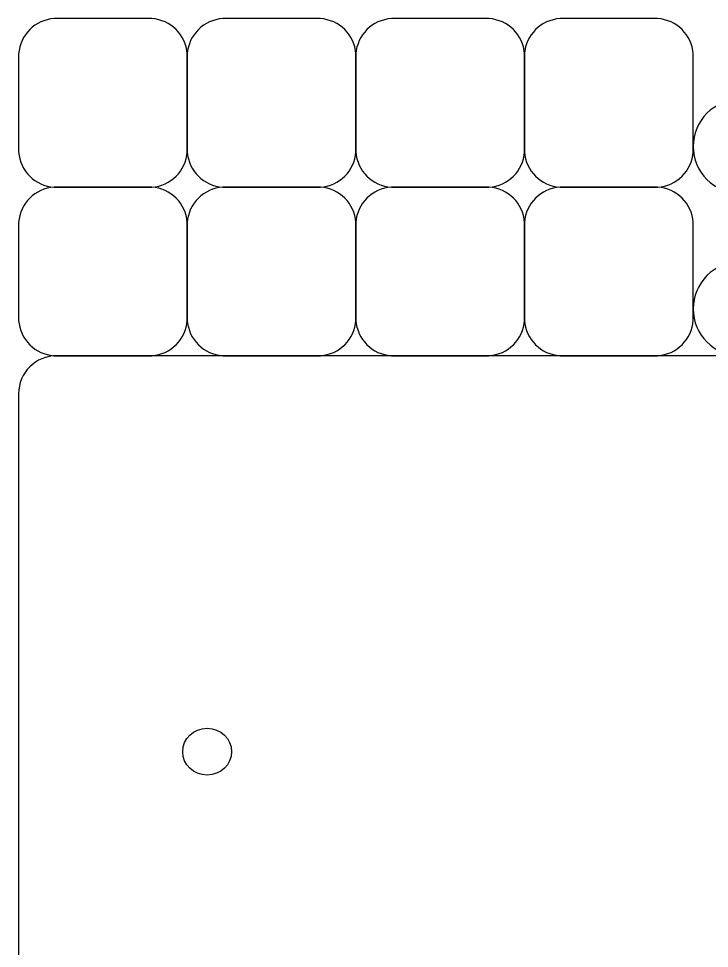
# Model space of a CAD drawing. Extents: x 0.7 to 99.3, y 6.7 to 106.
# Drawn here: x 0.72 to 37.54, y 56.35 to 105.92 of the extents above; entities that cross this region are included whole.
import ezdxf

# ---------------------------------------------------------------- set-up
doc = ezdxf.new("R2010")
doc.units = 0
doc.layers.get('0').update_dxf_attribs({"linetype": 'CONTINUOUS'})

msp = doc.modelspace()

# ---------------------------------------------------------------- linework, layer by layer
at = {"color": 7}
for points in [[(7.8177, 105.919606), (2.616983, 105.919606)], [(16.804163, 105.919606), (11.603446, 105.919606)], [(25.790625, 105.919606), (20.589909, 105.919606)], [(34.777087, 105.919606), (29.576372, 105.919606)], [(0.72411, 104.036653), (0.72411, 98.816092)], [(9.710573, 98.816092), (9.710573, 104.036653)], [(9.710573, 104.036653), (9.710573, 98.816092)], [(18.697036, 98.816092), (18.697036, 104.036653)], [(18.697036, 104.036653), (18.697036, 98.816092)], [(27.683498, 98.816092), (27.683498, 104.036653)], [(27.683498, 104.036653), (27.683498, 98.816092)], [(36.66996, 98.816092), (36.66996, 104.036653)], [(7.8177, 96.933142), (2.616983, 96.933142)], [(2.616983, 96.933142), (7.8177, 96.933142)], [(16.804163, 96.933142), (11.603446, 96.933142)], [(11.603446, 96.933142), (16.804163, 96.933142)], [(20.589909, 96.933142), (25.790625, 96.933142)], [(25.790625, 96.933142), (20.589909, 96.933142)], [(34.777087, 96.933142), (29.576372, 96.933142)], [(29.576372, 96.933142), (34.777087, 96.933142)], [(0.72411, 95.050189), (0.72411, 89.829629)], [(9.710573, 89.829629), (9.710573, 95.050189)], [(9.710573, 95.050189), (9.710573, 89.829629)], [(18.697036, 89.829629), (18.697036, 95.050189)], [(18.697036, 95.050189), (18.697036, 89.829629)], [(27.683498, 89.829629), (27.683498, 95.050189)], [(27.683498, 95.050189), (27.683498, 89.829629)], [(36.66996, 89.829629), (36.66996, 95.050189)], [(2.616983, 87.946679), (7.8177, 87.946679)], [(97.244193, 87.946879), (2.755904, 87.946879)], [(11.603446, 87.946679), (16.804163, 87.946679)], [(20.589909, 87.946679), (25.790625, 87.946679)], [(29.576372, 87.946679), (34.777087, 87.946679)], [(0.723987, 85.914445), (0.723987, 8.698486)]]:
    msp.add_lwpolyline(points, dxfattribs=at)
msp.add_lwpolyline([(10.769885, 68.084527)], close=True, dxfattribs=at)
for points in [[(2.616983, 105.919606), (1.600865, 105.854839), (0.794167, 105.05131), (0.72411, 104.036653)], [(9.710573, 104.036653), (9.640517, 105.05131), (8.833818, 105.854839), (7.8177, 105.919606)], [(11.603446, 105.919606), (10.587328, 105.854839), (9.78063, 105.05131), (9.710573, 104.036653)], [(18.697036, 104.036653), (18.62698, 105.05131), (17.820281, 105.854839), (16.804163, 105.919606)], [(20.589909, 105.919606), (19.573791, 105.854839), (18.767092, 105.05131), (18.697036, 104.036653)], [(27.683498, 104.036653), (27.613442, 105.05131), (26.806744, 105.854839), (25.790625, 105.919606)], [(29.576372, 105.919606), (28.560254, 105.854839), (27.753555, 105.05131), (27.683498, 104.036653)], [(36.66996, 104.036653), (36.599904, 105.05131), (35.793206, 105.854839), (34.777087, 105.919606)], [(39.169721, 101.607151), (38.506667, 101.607088), (37.870796, 101.343624), (37.401998, 100.874722)], [(37.401998, 100.874722), (36.933199, 100.405821), (36.669877, 99.769891), (36.66996, 99.106837)], [(0.72411, 98.816092), (0.794167, 97.801436), (1.600865, 96.997909), (2.616983, 96.933142)], [(7.8177, 96.933142), (8.833818, 96.997909), (9.640517, 97.801436), (9.710573, 98.816092)], [(9.710573, 98.816092), (9.78063, 97.801436), (10.587328, 96.997909), (11.603446, 96.933142)], [(16.804163, 96.933142), (17.820281, 96.997909), (18.62698, 97.801436), (18.697036, 98.816092)], [(18.697036, 98.816092), (18.767092, 97.801436), (19.573791, 96.997909), (20.589909, 96.933142)], [(25.790625, 96.933142), (26.806744, 96.997909), (27.613442, 97.801436), (27.683498, 98.816092)], [(27.683498, 98.816092), (27.753555, 97.801436), (28.560254, 96.997909), (29.576372, 96.933142)], [(34.777087, 96.933142), (35.793206, 96.997909), (36.599904, 97.801436), (36.66996, 98.816092)], [(36.66996, 99.106837), (36.670092, 97.726312), (37.789196, 96.607209), (39.169721, 96.607076)], [(2.616983, 96.933142), (1.600865, 96.868375), (0.794167, 96.064846), (0.72411, 95.050189)], [(9.710573, 95.050189), (9.640517, 96.064846), (8.833818, 96.868375), (7.8177, 96.933142)], [(11.603446, 96.933142), (10.587328, 96.868375), (9.78063, 96.064846), (9.710573, 95.050189)], [(18.697036, 95.050189), (18.62698, 96.064846), (17.820281, 96.868375), (16.804163, 96.933142)], [(20.589909, 96.933142), (19.573791, 96.868375), (18.767092, 96.064846), (18.697036, 95.050189)], [(27.683498, 95.050189), (27.613442, 96.064846), (26.806744, 96.868375), (25.790625, 96.933142)], [(29.576372, 96.933142), (28.560254, 96.868375), (27.753555, 96.064846), (27.683498, 95.050189)], [(36.66996, 95.050189), (36.599904, 96.064846), (35.793206, 96.868375), (34.777087, 96.933142)], [(39.169721, 92.946753), (38.506667, 92.94669), (37.870796, 92.683227), (37.401998, 92.214325)], [(37.401998, 92.214325), (36.933199, 91.745423), (36.669877, 91.109494), (36.66996, 90.446439)], [(36.66996, 90.446439), (36.670092, 89.065914), (37.789196, 87.946811), (39.169721, 87.946679)], [(0.72411, 89.829629), (0.794167, 88.814972), (1.600865, 88.011446), (2.616983, 87.946679)], [(7.8177, 87.946679), (8.833818, 88.011446), (9.640517, 88.814972), (9.710573, 89.829629)], [(9.710573, 89.829629), (9.78063, 88.814972), (10.587328, 88.011446), (11.603446, 87.946679)], [(16.804163, 87.946679), (17.820281, 88.011446), (18.62698, 88.814972), (18.697036, 89.829629)], [(18.697036, 89.829629), (18.767092, 88.814972), (19.573791, 88.011446), (20.589909, 87.946679)], [(25.790625, 87.946679), (26.806744, 88.011446), (27.613442, 88.814972), (27.683498, 89.829629)], [(27.683498, 89.829629), (27.753555, 88.814972), (28.560254, 88.011446), (29.576372, 87.946679)], [(34.777087, 87.946679), (35.793206, 88.011446), (36.599904, 88.814972), (36.66996, 89.829629)], [(2.755904, 87.946879), (1.630176, 87.946879), (0.723987, 87.040173), (0.723987, 85.914445)], [(9.469706, 66.834474), (9.469631, 67.524999), (10.051739, 68.084693), (10.769885, 68.084527)], [(10.769885, 68.084527), (11.487817, 68.084405), (12.069623, 67.524793), (12.069548, 66.834474)], [(10.769885, 65.584423), (10.051729, 65.584257), (9.469616, 66.14394), (9.469706, 66.834474)], [(12.069548, 66.834474), (12.069638, 66.144144), (11.487828, 65.584545), (10.769885, 65.584423)]]:
    msp.add_open_spline(points, degree=3, dxfattribs=at)

doc.saveas('drawing.dxf')
